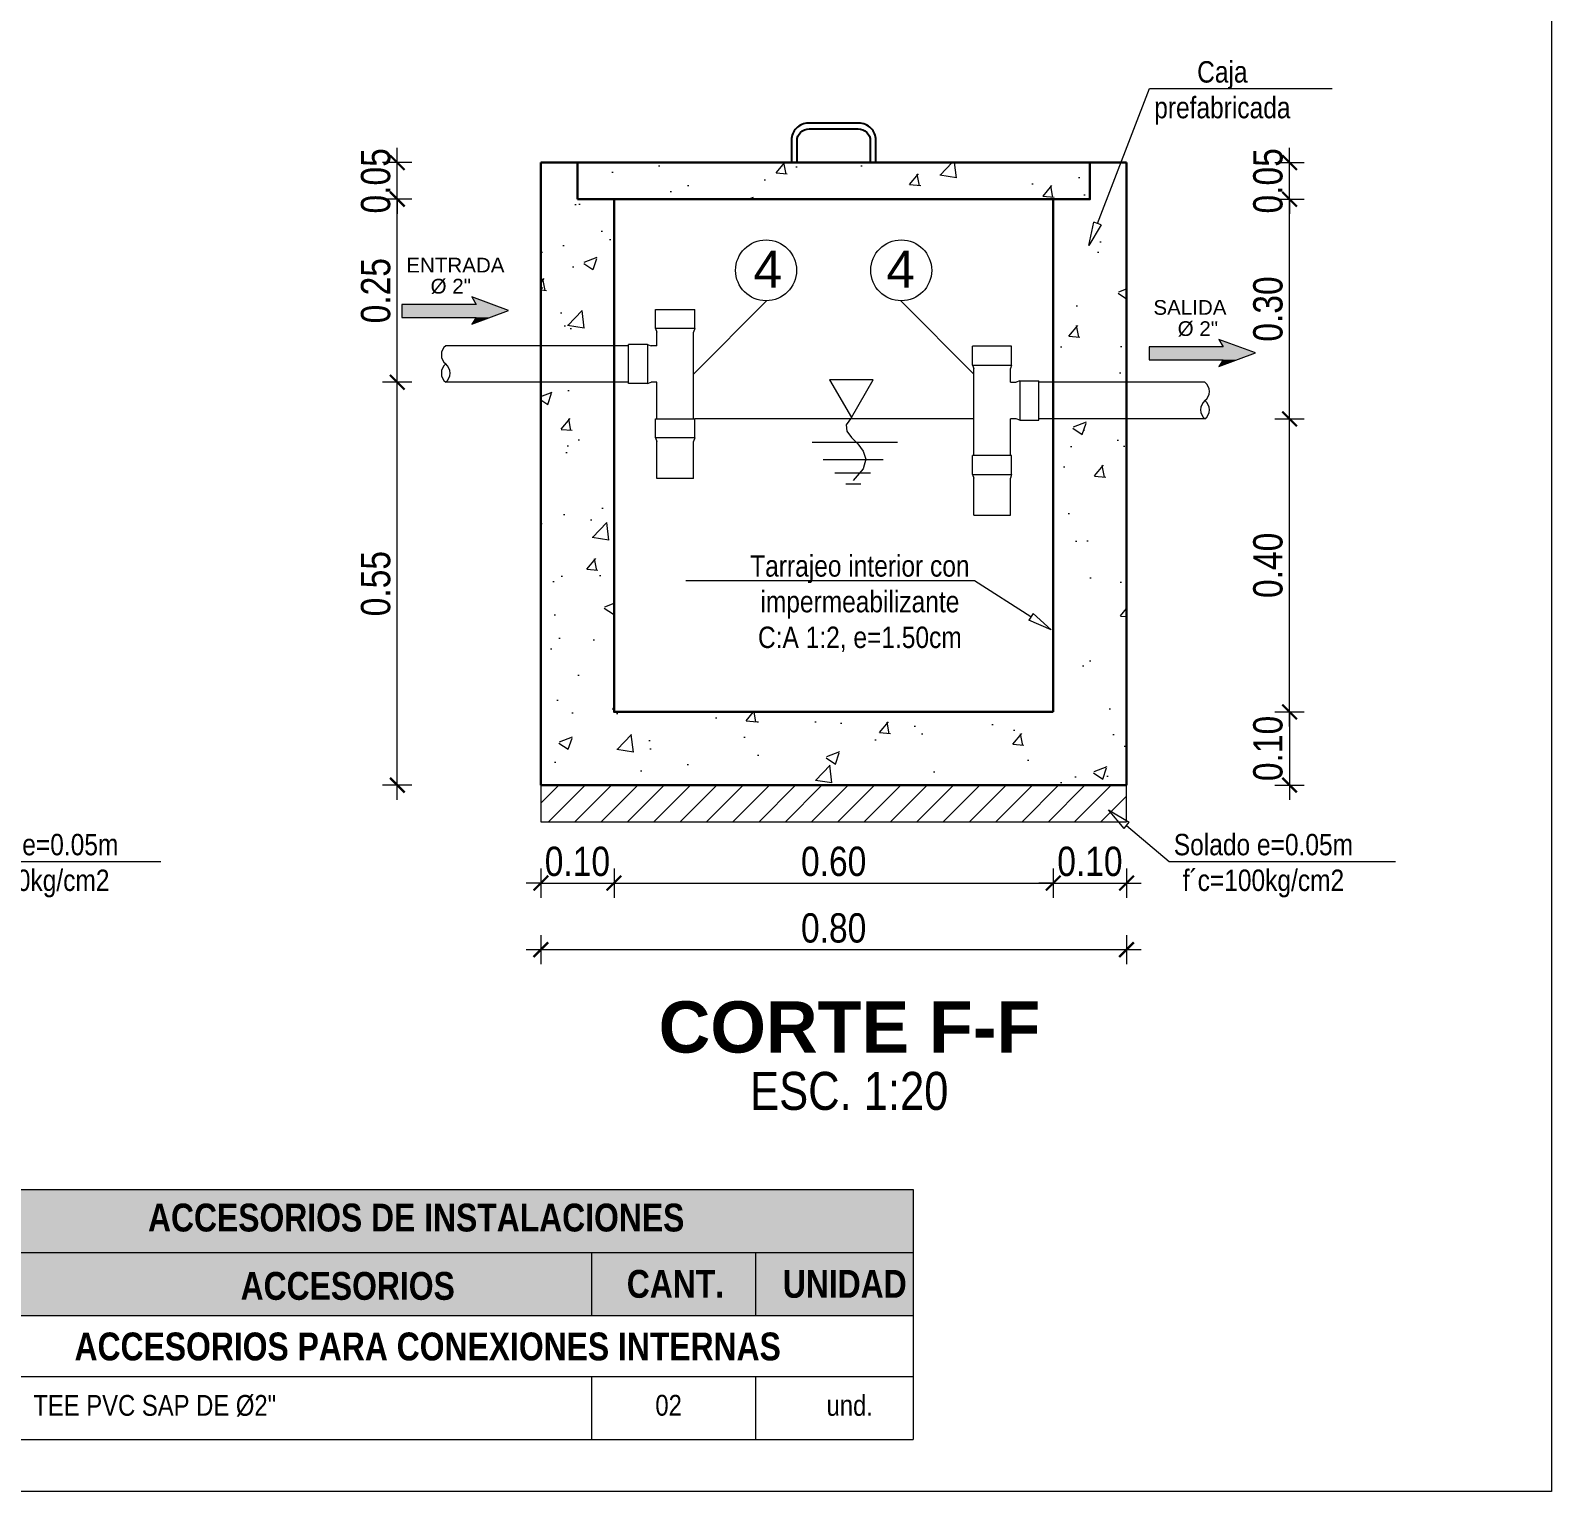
# Model space of a CAD drawing. Header units: metres. Extents: x 0 to 1843, y 1434 to 1492.
# Drawn here: x 1814.344 to 1816.422, y 1440.717 to 1442.712 of the extents above; entities that cross this region are included whole.
import ezdxf
from ezdxf import colors
from ezdxf.entities.mleader import LeaderData, LeaderLine
from ezdxf.enums import TextEntityAlignment as Align
from ezdxf.math import Vec2, Vec3

# ---------------------------------------------------------------- set-up
doc = ezdxf.new("R2010")
doc.units = ezdxf.units.M
doc.header["$LTSCALE"] = 0.005
for name, color, linetype, lineweight in [('-Acero techos', 252, 'Continuous', 13), ('-Acotado', 251, 'Continuous', 5), ('-Textos', 7, 'Continuous', 20), ('LINEAS', 5, 'Continuous', 18), ('PL-03', 4, 'Continuous', 15)]:
    doc.layers.add(name, color=color, linetype=linetype, lineweight=lineweight)
for name, color, linetype in [('A_50_CotasExter', 7, 'Continuous'), ('CONCRETO B', 7, 'Continuous'), ('FIERRO', 160, 'Continuous'), ('G-TEXTOS-TITULOS', 4, 'Continuous'), ('PDF_Sentido de flujo', 1, 'Continuous'), ('PDF_Text', 7, 'Continuous')]:
    doc.layers.add(name, color=color, linetype=linetype)
for name, color, linetype, true_color in [('PDF_Geometry', 9, 'Continuous', 0x808080), ('PDF_Muro secundario', 7, 'Continuous', 0x545454), ("PDF_Tub. de desague 4''", 7, 'Continuous', 0x002595)]:
    doc.layers.add(name, color=color, linetype=linetype, true_color=true_color)
doc.styles.add('-Arial Narrow', font='ARIALN.TTF')
doc.styles.add('25-TITULO', font='arialbd.ttf', dxfattribs={"height": 0.1})
doc.styles.add('PDF Arial-BoldMT', font='arial.ttf')
doc.dimstyles.new('Esc 1_20n', dxfattribs={"dimscale": 0.02, "dimtxt": 2, "dimasz": 1, "dimexe": 1, "dimexo": 1, "dimgap": 0.45, "dimtad": 1, "dimtoh": 1, "dimzin": 3, "dimdsep": 46, "dimtxsty": '-Arial Narrow', "dimblk": 'ARCHTICK', "dimcen": 1, "dimdle": 1, "dimclrd": 7, "dimclre": 7, "dimclrt": 7, "dimadec": 0, "dimazin": 0, "dimtfac": 1, "dimtix": 1, "dimtmove": 1, "dimatfit": 2, "dimldrblk": 'ARCHTICK', "dimfxl": 1, "dimfxlon": 1, "dimtolj": 2, "dimlwd": 5, "dimlwe": 5, "dimarcsym": 0})

# ---------------------------------------------------------------- blocks, each defined once
blk = doc.blocks.new('_ClosedBlank')
at = {"color": 0, "linetype": 'ByBlock', "lineweight": -2}
for p, q in [((-1, 0.167), (0, 0)), ((-1, 0.167), (-1, -0.167)), ((0, 0), (-1, -0.167))]:
    blk.add_line(p, q, dxfattribs=at)
blk = doc.blocks.new('_ArchTick')
at = {"color": 0, "linetype": 'ByBlock', "const_width": 0.15}
blk.add_lwpolyline([(-0.5, -0.5), (0.5, 0.5)], dxfattribs=at)
blk = doc.blocks.new('*D378')
at = {"layer": 'A_50_CotasExter', "color": 7, "lineweight": 5, "ltscale": 0.005, "transparency": 16777216}
for p, q in [((1815.0412, 1441.5681), (1815.0412, 1441.5281)), ((1815.1412, 1441.5681), (1815.1412, 1441.5281)), ((1815.0412, 1441.5481), (1815.0212, 1441.5481)), ((1815.0412, 1441.5481), (1815.1412, 1441.5481)), ((1815.1412, 1441.5481), (1815.1612, 1441.5481))]:
    blk.add_line(p, q, dxfattribs=at)
at = {"layer": 'Defpoints', "color": 0, "ltscale": 0.005, "transparency": 16777216}
for p in [(1815.0412, 1441.7819), (1815.1412, 1441.7819), (1815.1412, 1441.5481)]:
    blk.add_point(p, dxfattribs=at)
at = {"layer": 'A_50_CotasExter', "color": 7, "lineweight": 5, "ltscale": 0.005, "transparency": 16777216, "xscale": 0.02, "yscale": 0.02, "zscale": 0.02}
blk.add_blockref('_ArchTick', (1815.0412, 1441.5481), dxfattribs=at)
at = {"layer": 'A_50_CotasExter', "color": 7, "lineweight": 5, "ltscale": 0.005, "transparency": 16777216, "xscale": 0.02, "yscale": 0.02, "zscale": 0.02, "rotation": 180}
blk.add_blockref('_ArchTick', (1815.1412, 1441.5481), dxfattribs=at)
at = {"layer": 'A_50_CotasExter', "color": 7, "ltscale": 0.005, "transparency": 16777216, "insert": (1815.0912, 1441.5775), "char_height": 0.04, "attachment_point": 5, "style": '-Arial Narrow'}
blk.add_mtext('\\A2;0.10', dxfattribs=at)
blk = doc.blocks.new('*D354')
at = {"layer": 'A_50_CotasExter', "color": 7, "lineweight": 5, "ltscale": 0.005, "transparency": 16777216}
for p, q in [((1815.1412, 1441.5681), (1815.1412, 1441.5281)), ((1815.7412, 1441.5681), (1815.7412, 1441.5281)), ((1815.1212, 1441.5481), (1815.7612, 1441.5481))]:
    blk.add_line(p, q, dxfattribs=at)
at = {"layer": 'Defpoints', "color": 0, "ltscale": 0.005, "transparency": 16777216}
for p in [(1815.1412, 1441.7819), (1815.7412, 1441.7819), (1815.7412, 1441.5481)]:
    blk.add_point(p, dxfattribs=at)
at = {"layer": 'A_50_CotasExter', "color": 7, "lineweight": 5, "ltscale": 0.005, "transparency": 16777216, "xscale": 0.02, "yscale": 0.02, "zscale": 0.02, "rotation": 180}
blk.add_blockref('_ArchTick', (1815.1412, 1441.5481), dxfattribs=at)
at = {"layer": 'A_50_CotasExter', "color": 7, "lineweight": 5, "ltscale": 0.005, "transparency": 16777216, "xscale": 0.02, "yscale": 0.02, "zscale": 0.02}
blk.add_blockref('_ArchTick', (1815.7412, 1441.5481), dxfattribs=at)
at = {"layer": 'A_50_CotasExter', "color": 7, "ltscale": 0.005, "transparency": 16777216, "insert": (1815.4412, 1441.5775), "char_height": 0.04, "attachment_point": 5, "style": '-Arial Narrow'}
blk.add_mtext('\\A2;0.60', dxfattribs=at)
blk = doc.blocks.new('*D355')
at = {"layer": 'A_50_CotasExter', "color": 7, "lineweight": 5, "ltscale": 0.005, "transparency": 16777216}
for p, q in [((1815.7412, 1441.5681), (1815.7412, 1441.5281)), ((1815.8412, 1441.5681), (1815.8412, 1441.5281)), ((1815.7412, 1441.5481), (1815.7212, 1441.5481)), ((1815.7412, 1441.5481), (1815.8412, 1441.5481)), ((1815.8412, 1441.5481), (1815.8612, 1441.5481))]:
    blk.add_line(p, q, dxfattribs=at)
at = {"layer": 'Defpoints', "color": 0, "ltscale": 0.005, "transparency": 16777216}
for p in [(1815.7412, 1441.7819), (1815.8412, 1441.6819), (1815.8412, 1441.5481)]:
    blk.add_point(p, dxfattribs=at)
at = {"layer": 'A_50_CotasExter', "color": 7, "lineweight": 5, "ltscale": 0.005, "transparency": 16777216, "xscale": 0.02, "yscale": 0.02, "zscale": 0.02}
blk.add_blockref('_ArchTick', (1815.7412, 1441.5481), dxfattribs=at)
at = {"layer": 'A_50_CotasExter', "color": 7, "lineweight": 5, "ltscale": 0.005, "transparency": 16777216, "xscale": 0.02, "yscale": 0.02, "zscale": 0.02, "rotation": 180}
blk.add_blockref('_ArchTick', (1815.8412, 1441.5481), dxfattribs=at)
at = {"layer": 'A_50_CotasExter', "color": 7, "ltscale": 0.005, "transparency": 16777216, "insert": (1815.7912, 1441.5775), "char_height": 0.04, "attachment_point": 5, "style": '-Arial Narrow'}
blk.add_mtext('\\A2;0.10', dxfattribs=at)
blk = doc.blocks.new('*D356')
at = {"layer": 'A_50_CotasExter', "color": 7, "lineweight": 5, "ltscale": 0.005, "transparency": 16777216}
for p, q in [((1815.0412, 1441.4772), (1815.0412, 1441.4372)), ((1815.8412, 1441.4772), (1815.8412, 1441.4372)), ((1815.0212, 1441.4572), (1815.8612, 1441.4572))]:
    blk.add_line(p, q, dxfattribs=at)
at = {"layer": 'Defpoints', "color": 0, "ltscale": 0.005, "transparency": 16777216}
for p in [(1815.0412, 1441.6819), (1815.8412, 1441.6819), (1815.8412, 1441.4572)]:
    blk.add_point(p, dxfattribs=at)
at = {"layer": 'A_50_CotasExter', "color": 7, "lineweight": 5, "ltscale": 0.005, "transparency": 16777216, "xscale": 0.02, "yscale": 0.02, "zscale": 0.02, "rotation": 180}
blk.add_blockref('_ArchTick', (1815.0412, 1441.4572), dxfattribs=at)
at = {"layer": 'A_50_CotasExter', "color": 7, "lineweight": 5, "ltscale": 0.005, "transparency": 16777216, "xscale": 0.02, "yscale": 0.02, "zscale": 0.02}
blk.add_blockref('_ArchTick', (1815.8412, 1441.4572), dxfattribs=at)
at = {"layer": 'A_50_CotasExter', "color": 7, "ltscale": 0.005, "transparency": 16777216, "insert": (1815.4412, 1441.4866), "char_height": 0.04, "attachment_point": 5, "style": '-Arial Narrow'}
blk.add_mtext('\\A2;0.80', dxfattribs=at)
blk = doc.blocks.new('*D357')
at = {"layer": 'A_50_CotasExter', "color": 7, "lineweight": 5, "ltscale": 0.005, "transparency": 16777216}
for p, q in [((1814.8452, 1441.6619), (1814.8452, 1442.2519)), ((1814.8652, 1442.2319), (1814.8252, 1442.2319)), ((1814.8652, 1441.6819), (1814.8252, 1441.6819))]:
    blk.add_line(p, q, dxfattribs=at)
at = {"layer": 'Defpoints', "color": 0, "ltscale": 0.005, "transparency": 16777216}
for p in [(1814.8452, 1442.2319), (1815.0412, 1442.2319), (1815.0412, 1441.6819)]:
    blk.add_point(p, dxfattribs=at)
at = {"layer": 'A_50_CotasExter', "color": 7, "lineweight": 5, "ltscale": 0.005, "transparency": 16777216, "xscale": 0.02, "yscale": 0.02, "zscale": 0.02}
for p, rotation in [((1814.8452, 1442.2319), 90), ((1814.8452, 1441.6819), 270)]:
    blk.add_blockref('_ArchTick', p, dxfattribs=dict(at, rotation=rotation))
at = {"layer": 'A_50_CotasExter', "color": 7, "ltscale": 0.005, "transparency": 16777216, "insert": (1814.8158, 1441.9569), "char_height": 0.04, "attachment_point": 5, "rotation": 90, "style": '-Arial Narrow'}
blk.add_mtext('\\A2;0.55', dxfattribs=at)
blk = doc.blocks.new('*D358')
at = {"layer": 'A_50_CotasExter', "color": 7, "lineweight": 5, "ltscale": 0.005, "transparency": 16777216}
for p, q in [((1814.8452, 1442.2119), (1814.8452, 1442.5019)), ((1814.8652, 1442.4819), (1814.8252, 1442.4819)), ((1814.8652, 1442.2319), (1814.8252, 1442.2319))]:
    blk.add_line(p, q, dxfattribs=at)
at = {"layer": 'Defpoints', "color": 0, "ltscale": 0.005, "transparency": 16777216}
for p in [(1814.8452, 1442.4819), (1815.1412, 1442.4819), (1815.0412, 1442.2319)]:
    blk.add_point(p, dxfattribs=at)
at = {"layer": 'A_50_CotasExter', "color": 7, "lineweight": 5, "ltscale": 0.005, "transparency": 16777216, "xscale": 0.02, "yscale": 0.02, "zscale": 0.02}
for p, rotation in [((1814.8452, 1442.4819), 90), ((1814.8452, 1442.2319), 270)]:
    blk.add_blockref('_ArchTick', p, dxfattribs=dict(at, rotation=rotation))
at = {"layer": 'A_50_CotasExter', "color": 7, "ltscale": 0.005, "transparency": 16777216, "insert": (1814.8158, 1442.3569), "char_height": 0.04, "attachment_point": 5, "rotation": 90, "style": '-Arial Narrow'}
blk.add_mtext('\\A2;0.25', dxfattribs=at)
blk = doc.blocks.new('*D359')
at = {"layer": 'A_50_CotasExter', "color": 7, "lineweight": 5, "ltscale": 0.005, "transparency": 16777216}
for p, q in [((1814.8452, 1442.5319), (1814.8452, 1442.5519)), ((1814.8652, 1442.5319), (1814.8252, 1442.5319)), ((1814.8452, 1442.4819), (1814.8452, 1442.5319)), ((1814.8652, 1442.4819), (1814.8252, 1442.4819)), ((1814.8452, 1442.4819), (1814.8452, 1442.4619))]:
    blk.add_line(p, q, dxfattribs=at)
at = {"layer": 'Defpoints', "color": 0, "ltscale": 0.005, "transparency": 16777216}
for p in [(1814.8452, 1442.5319), (1815.0412, 1442.5319), (1815.1412, 1442.4819)]:
    blk.add_point(p, dxfattribs=at)
at = {"layer": 'A_50_CotasExter', "color": 7, "lineweight": 5, "ltscale": 0.005, "transparency": 16777216, "xscale": 0.02, "yscale": 0.02, "zscale": 0.02}
for p, rotation in [((1814.8452, 1442.5319), 270), ((1814.8452, 1442.4819), 90)]:
    blk.add_blockref('_ArchTick', p, dxfattribs=dict(at, rotation=rotation))
at = {"layer": 'A_50_CotasExter', "color": 7, "ltscale": 0.005, "transparency": 16777216, "insert": (1814.8158, 1442.5069), "char_height": 0.04, "attachment_point": 5, "rotation": 90, "style": '-Arial Narrow'}
blk.add_mtext('\\A2;0.05', dxfattribs=at)
blk = doc.blocks.new('*D361')
at = {"layer": 'A_50_CotasExter', "color": 7, "lineweight": 5, "ltscale": 0.005, "transparency": 16777216}
for p, q in [((1816.0639, 1441.7619), (1816.0639, 1442.2019)), ((1816.0439, 1442.1819), (1816.0839, 1442.1819)), ((1816.0439, 1441.7819), (1816.0839, 1441.7819))]:
    blk.add_line(p, q, dxfattribs=at)
at = {"layer": 'Defpoints', "color": 0, "ltscale": 0.005, "transparency": 16777216}
for p in [(1815.8412, 1442.1819), (1816.0639, 1442.1819), (1815.8412, 1441.7819)]:
    blk.add_point(p, dxfattribs=at)
at = {"layer": 'A_50_CotasExter', "color": 7, "lineweight": 5, "ltscale": 0.005, "transparency": 16777216, "xscale": 0.02, "yscale": 0.02, "zscale": 0.02}
for p, rotation in [((1816.0639, 1442.1819), 90), ((1816.0639, 1441.7819), 270)]:
    blk.add_blockref('_ArchTick', p, dxfattribs=dict(at, rotation=rotation))
at = {"layer": 'A_50_CotasExter', "color": 7, "ltscale": 0.005, "transparency": 16777216, "insert": (1816.0345, 1441.9819), "char_height": 0.04, "attachment_point": 5, "rotation": 90, "style": '-Arial Narrow'}
blk.add_mtext('\\A2;0.40', dxfattribs=at)
blk = doc.blocks.new('*D362')
at = {"layer": 'A_50_CotasExter', "color": 7, "lineweight": 5, "ltscale": 0.005, "transparency": 16777216}
for p, q in [((1816.0639, 1442.1619), (1816.0639, 1442.5019)), ((1816.0439, 1442.4819), (1816.0839, 1442.4819)), ((1816.0439, 1442.1819), (1816.0839, 1442.1819))]:
    blk.add_line(p, q, dxfattribs=at)
at = {"layer": 'Defpoints', "color": 0, "ltscale": 0.005, "transparency": 16777216}
for p in [(1815.7912, 1442.4819), (1816.0639, 1442.4819), (1815.8412, 1442.1819)]:
    blk.add_point(p, dxfattribs=at)
at = {"layer": 'A_50_CotasExter', "color": 7, "lineweight": 5, "ltscale": 0.005, "transparency": 16777216, "xscale": 0.02, "yscale": 0.02, "zscale": 0.02}
for p, rotation in [((1816.0639, 1442.4819), 90), ((1816.0639, 1442.1819), 270)]:
    blk.add_blockref('_ArchTick', p, dxfattribs=dict(at, rotation=rotation))
at = {"layer": 'A_50_CotasExter', "color": 7, "ltscale": 0.005, "transparency": 16777216, "insert": (1816.0345, 1442.3319), "char_height": 0.04, "attachment_point": 5, "rotation": 90, "style": '-Arial Narrow'}
blk.add_mtext('\\A2;0.30', dxfattribs=at)
blk = doc.blocks.new('*D363')
at = {"layer": 'A_50_CotasExter', "color": 7, "lineweight": 5, "ltscale": 0.005, "transparency": 16777216}
for p, q in [((1816.0639, 1442.5319), (1816.0639, 1442.5519)), ((1816.0439, 1442.5319), (1816.0839, 1442.5319)), ((1816.0639, 1442.4819), (1816.0639, 1442.5319)), ((1816.0439, 1442.4819), (1816.0839, 1442.4819)), ((1816.0639, 1442.4819), (1816.0639, 1442.4619))]:
    blk.add_line(p, q, dxfattribs=at)
at = {"layer": 'Defpoints', "color": 0, "ltscale": 0.005, "transparency": 16777216}
for p in [(1815.8412, 1442.5319), (1816.0639, 1442.5319), (1815.7912, 1442.4819)]:
    blk.add_point(p, dxfattribs=at)
at = {"layer": 'A_50_CotasExter', "color": 7, "lineweight": 5, "ltscale": 0.005, "transparency": 16777216, "xscale": 0.02, "yscale": 0.02, "zscale": 0.02}
for p, rotation in [((1816.0639, 1442.5319), 270), ((1816.0639, 1442.4819), 90)]:
    blk.add_blockref('_ArchTick', p, dxfattribs=dict(at, rotation=rotation))
at = {"layer": 'A_50_CotasExter', "color": 7, "ltscale": 0.005, "transparency": 16777216, "insert": (1816.0345, 1442.5069), "char_height": 0.04, "attachment_point": 5, "rotation": 90, "style": '-Arial Narrow'}
blk.add_mtext('\\A2;0.05', dxfattribs=at)
blk = doc.blocks.new('*D364')
at = {"layer": 'A_50_CotasExter', "color": 7, "lineweight": 5, "ltscale": 0.005, "transparency": 16777216}
for p, q in [((1816.0639, 1441.7819), (1816.0639, 1441.8019)), ((1816.0439, 1441.7819), (1816.0839, 1441.7819)), ((1816.0639, 1441.7819), (1816.0639, 1441.6819)), ((1816.0439, 1441.6819), (1816.0839, 1441.6819)), ((1816.0639, 1441.6819), (1816.0639, 1441.6619))]:
    blk.add_line(p, q, dxfattribs=at)
at = {"layer": 'Defpoints', "color": 0, "ltscale": 0.005, "transparency": 16777216}
for p in [(1815.8412, 1441.7819), (1815.8412, 1441.6819), (1816.0639, 1441.6819)]:
    blk.add_point(p, dxfattribs=at)
at = {"layer": 'A_50_CotasExter', "color": 7, "lineweight": 5, "ltscale": 0.005, "transparency": 16777216, "xscale": 0.02, "yscale": 0.02, "zscale": 0.02}
for p, rotation in [((1816.0639, 1441.7819), 270), ((1816.0639, 1441.6819), 90)]:
    blk.add_blockref('_ArchTick', p, dxfattribs=dict(at, rotation=rotation))
at = {"layer": 'A_50_CotasExter', "color": 7, "ltscale": 0.005, "transparency": 16777216, "insert": (1816.0345, 1441.7319), "char_height": 0.04, "attachment_point": 5, "rotation": 90, "style": '-Arial Narrow'}
blk.add_mtext('\\A2;0.10', dxfattribs=at)

msp = doc.modelspace()

# ---------------------------------------------------------------- hatches: boundary and pattern name
at = {"layer": '-Acero techos', "lineweight": 5, "ltscale": 0.005, "true_color": 0x939598}
h = msp.add_hatch(dxfattribs=at)
h.set_pattern_fill('AR-CONC', color=252, scale=0.001)
h.set_pattern_definition([(50, (1.30105, -1.81002), (0.182184669, -0.015939086), [0.01905, -0.20955]), (355, (1.30105, -1.81002), (-0.035243421, 0.191056845), [0.01524, -0.167640584]), (100.451445, (1.31623, -1.81135), (0.146941247, 0.175117752), [0.016190009, -0.178090245]), (46.1842, (1.30105, -1.75922), (0.27107904, -0.042042328), [0.028575, -0.314325]), (96.635558, (1.32364, -1.76272), (0.237404134, 0.247426125), [0.024285023, -0.267135608]), (351.184151, (1.30105, -1.75922), (0.237404134, 0.247426125), [0.022859967, -0.251459732]), (21, (1.32645, -1.77192), (0.151614391, -0.102265198), [0.01905, -0.20955]), (326, (1.32645, -1.77192), (0.061802028, 0.184187966), [0.01524, -0.16764]), (71.451445, (1.33908, -1.78044), (0.213416419, 0.081922769), [0.016190009, -0.178089938]), (37.5, (1.301046, -1.81002), (0.0030886033, 0.0845550389), [0, -0.165608, 0, -0.17018, 0, -0.168275]), (7.5, (1.30105, -1.81002), (0.0668196625, 0.1001805748), [0, -0.097028, 0, -0.161798, 0, -0.064135]), (327.5, (1.244404, -1.81002), (0.1355905952, -0.005728744), [0, -0.0635, 0, -0.19812, 0, -0.26289]), (317.5, (1.219, -1.81002), (0.1481291814, 0.025426491), [0, -0.08255, 0, -0.131572, 0, -0.18669])])
h.paths.add_polyline_path([(1815.84118, 1442.18185), (1815.74118, 1442.18185), (1815.74118, 1441.78185), (1815.14118, 1441.78185), (1815.14118, 1442.23185), (1815.04118, 1442.23185), (1815.04118, 1441.68185), (1815.84118, 1441.68185)])
h.paths.add_polyline_path([(1815.84118, 1442.53185), (1815.79118, 1442.53185), (1815.79118, 1442.48185), (1815.74118, 1442.48185), (1815.74118, 1442.23185), (1815.84118, 1442.23185)])
h.paths.add_polyline_path([(1815.14118, 1442.48185), (1815.09118, 1442.48185), (1815.09118, 1442.53185), (1815.04118, 1442.53185), (1815.04118, 1442.28185), (1815.14118, 1442.28185)])
h.paths.add_polyline_path([(1815.79118, 1442.48185), (1815.79118, 1442.53185), (1815.09118, 1442.53185), (1815.09118, 1442.48185)])
at = {"layer": '-Textos'}
h = msp.add_hatch(color=144, dxfattribs=at)
h.dxf.hatch_style = 1
h.paths.add_polyline_path([(1815.54994, 1440.95762), (1815.54994, 1441.12968), (1814.15398, 1441.12968), (1814.15398, 1440.95762)])
at = {"layer": 'LINEAS'}
h = msp.add_hatch(dxfattribs=at)
h.set_pattern_fill('ANSI31', color=252, scale=0.008)
h.set_pattern_definition([(45, (1361.030325, 1399.947704), (-0.0179605122, 0.0179605122), [])])
h.paths.add_polyline_path([(1815.84118, 1441.68185), (1815.04118, 1441.68185), (1815.04118, 1441.63185), (1815.84118, 1441.63185)])

# ---------------------------------------------------------------- linework, layer by layer
at = {"layer": '-Acero techos', "color": 18, "ltscale": 0.005, "true_color": 0x000000}
msp.add_lwpolyline([(1813.04639, 1444.44203), (1816.42175, 1444.44203), (1816.42175, 1440.71731), (1813.04639, 1440.71731)], close=True, dxfattribs=at)
at = {"layer": '-Textos'}
for p, q in [((1814.15398, 1441.12968), (1815.54994, 1441.12968)), ((1815.54994, 1441.12968), (1815.54994, 1440.8744)), ((1814.15398, 1441.04365), (1815.54994, 1441.04365)), ((1815.11054, 1441.04365), (1815.11054, 1440.95762)), ((1815.33451, 1441.04365), (1815.33451, 1440.95762)), ((1814.15398, 1440.95762), (1815.54994, 1440.95762)), ((1814.15398, 1440.8744), (1815.54994, 1440.8744)), ((1815.11054, 1440.8744), (1815.11054, 1440.78837)), ((1815.33451, 1440.8744), (1815.33451, 1440.78837)), ((1815.54994, 1440.8744), (1815.54994, 1440.78837)), ((1814.15398, 1440.78837), (1815.54994, 1440.78837))]:
    msp.add_line(p, q, dxfattribs=at)
at = {"layer": 'CONCRETO B', "color": 7}
for p, q in [((1815.09118, 1442.48185), (1815.09118, 1442.53185)), ((1815.79118, 1442.48185), (1815.79118, 1442.53185)), ((1815.14118, 1442.48185), (1815.09118, 1442.48185)), ((1815.74118, 1442.48185), (1815.79118, 1442.48185))]:
    msp.add_line(p, q, dxfattribs=at)
at = {"layer": 'FIERRO'}
msp.add_lwpolyline([(1815.47579, 1442.58561), (1815.40656, 1442.58561, 0.4142136), (1815.38349, 1442.56253), (1815.38349, 1442.53185), (1815.39118, 1442.53185), (1815.39118, 1442.56147, -0.4142136), (1815.40763, 1442.57792), (1815.47473, 1442.57792, -0.4142136), (1815.49118, 1442.56147), (1815.49118, 1442.53185), (1815.49887, 1442.53185), (1815.49887, 1442.56253, 0.4142136)], format="xyb", close=True, dxfattribs=at)
at = {"layer": 'LINEAS', "color": 252}
msp.add_lwpolyline([(1815.04118, 1441.68185), (1815.04118, 1441.63185), (1815.84118, 1441.63185), (1815.84118, 1441.68185)], dxfattribs=at)
at = {"layer": 'PDF_Geometry', "color": 7, "lineweight": 13}
for points in [[(1815.34952, 1442.34286), (1815.24985, 1442.24291)], [(1815.53284, 1442.34286), (1815.63251, 1442.24291)]]:
    msp.add_lwpolyline(points, dxfattribs=at)
for centre in [(1815.34888, 1442.38469), (1815.53348, 1442.38469)]:
    msp.add_circle(centre, 0.04158, dxfattribs=at)
at = {"layer": 'PDF_Muro secundario', "color": 18, "lineweight": 30, "true_color": 0x000000}
for p, q in [((1815.04118, 1441.68185), (1815.04118, 1442.53185)), ((1815.09118, 1442.53185), (1815.04118, 1442.53185)), ((1815.79118, 1442.53185), (1815.84118, 1442.53185)), ((1815.84118, 1441.68185), (1815.84118, 1442.53185)), ((1815.04118, 1441.68185), (1815.84118, 1441.68185))]:
    msp.add_line(p, q, dxfattribs=at)
msp.add_lwpolyline([(1815.09118, 1442.48185), (1815.79118, 1442.48185), (1815.79118, 1442.53185), (1815.09118, 1442.53185)], close=True, dxfattribs=at)
for points in [[(1815.14118, 1442.48185), (1815.14118, 1441.78185), (1815.74118, 1441.78185)], [(1815.74118, 1441.78185), (1815.74118, 1442.48185)]]:
    msp.add_lwpolyline(points, dxfattribs=at)
at = {"layer": 'PDF_Sentido de flujo', "lineweight": 5}
for points in [[(1814.95297, 1442.32051), (1814.94705, 1442.31121), (1814.99693, 1442.32981), (1814.94705, 1442.3484), (1814.95297, 1442.33826), (1814.85152, 1442.33826), (1814.85152, 1442.32051)], [(1815.97338, 1442.26259), (1815.96746, 1442.25329), (1816.01734, 1442.27189), (1815.96746, 1442.29049), (1815.97338, 1442.28035), (1815.87193, 1442.28035), (1815.87193, 1442.26259)]]:
    msp.add_lwpolyline(points, close=True, dxfattribs=at)
at = {"layer": 'PDF_Sentido de flujo', "transparency": 33554559}
for points in [[(1814.97326, 1442.33826), (1814.85152, 1442.33826), (1814.99693, 1442.32981)], [(1814.85152, 1442.33826), (1814.99693, 1442.32981), (1814.85152, 1442.32981)], [(1814.99693, 1442.32981), (1814.85152, 1442.32981), (1814.97157, 1442.32051)], [(1814.85152, 1442.32981), (1814.97157, 1442.32051), (1814.85152, 1442.32051)], [(1814.94705, 1442.3484), (1814.97326, 1442.33826), (1814.95297, 1442.33826)], [(1814.95297, 1442.32051), (1814.97157, 1442.32051), (1814.94705, 1442.31121)], [(1815.96746, 1442.29049), (1815.99367, 1442.28035), (1815.97338, 1442.28035)], [(1815.99367, 1442.28035), (1815.87193, 1442.28035), (1816.01734, 1442.27189)], [(1815.87193, 1442.28035), (1816.01734, 1442.27189), (1815.87193, 1442.27189)], [(1816.01734, 1442.27189), (1815.87193, 1442.27189), (1815.99198, 1442.26259)], [(1815.87193, 1442.27189), (1815.99198, 1442.26259), (1815.87193, 1442.26259)], [(1815.97338, 1442.26259), (1815.99198, 1442.26259), (1815.96746, 1442.25329)]]:
    msp.add_solid(points, dxfattribs=at)
at = {"layer": "PDF_Tub. de desague 4''", "lineweight": 9}
for p, q in [((1815.19804, 1442.30546), (1815.19804, 1442.33127)), ((1815.19804, 1442.33127), (1815.25166, 1442.33127)), ((1815.25166, 1442.30546), (1815.25166, 1442.33127)), ((1815.25166, 1442.30546), (1815.19804, 1442.30546)), ((1815.19804, 1442.30546), (1815.19985, 1442.30046)), ((1815.19985, 1442.28185), (1815.19985, 1442.30046)), ((1815.25166, 1442.30546), (1815.24985, 1442.30046)), ((1815.24985, 1442.18185), (1815.24985, 1442.30046)), ((1815.16103, 1442.28185), (1814.91136, 1442.28185)), ((1815.16103, 1442.23004), (1815.16103, 1442.28366)), ((1815.18685, 1442.28366), (1815.16103, 1442.28366)), ((1815.18685, 1442.28366), (1815.18685, 1442.23004)), ((1815.18685, 1442.28366), (1815.19185, 1442.28185)), ((1815.19985, 1442.28185), (1815.19185, 1442.28185)), ((1815.68432, 1442.28127), (1815.63069, 1442.28127)), ((1815.63069, 1442.25546), (1815.63069, 1442.28127)), ((1815.68432, 1442.25546), (1815.68432, 1442.28127)), ((1815.63069, 1442.25546), (1815.68432, 1442.25546)), ((1815.63069, 1442.25546), (1815.63251, 1442.25046)), ((1815.63251, 1442.13185), (1815.63251, 1442.25046)), ((1815.68432, 1442.25546), (1815.68251, 1442.25046)), ((1815.68251, 1442.23185), (1815.68251, 1442.25046)), ((1815.16103, 1442.23185), (1814.91136, 1442.23185)), ((1815.18685, 1442.23004), (1815.16103, 1442.23004)), ((1815.18685, 1442.23004), (1815.19185, 1442.23185)), ((1815.19985, 1442.23185), (1815.19185, 1442.23185)), ((1815.19985, 1442.18185), (1815.19985, 1442.23185)), ((1815.68251, 1442.23185), (1815.69051, 1442.23185)), ((1815.69551, 1442.23366), (1815.69051, 1442.23185)), ((1815.69551, 1442.23366), (1815.69551, 1442.18004)), ((1815.69551, 1442.23366), (1815.72133, 1442.23366)), ((1815.72133, 1442.18004), (1815.72133, 1442.23366)), ((1815.94837, 1442.23185), (1815.72133, 1442.23185)), ((1815.19804, 1442.15604), (1815.19804, 1442.18185)), ((1815.19804, 1442.18185), (1815.25166, 1442.18185)), ((1815.25166, 1442.15604), (1815.25166, 1442.18185)), ((1815.69051, 1442.18185), (1815.68251, 1442.18185)), ((1815.68251, 1442.13185), (1815.68251, 1442.18185)), ((1815.69551, 1442.18004), (1815.69051, 1442.18185)), ((1815.69551, 1442.18004), (1815.72133, 1442.18004)), ((1815.94837, 1442.18185), (1815.72133, 1442.18185)), ((1815.25166, 1442.15604), (1815.19804, 1442.15604)), ((1815.19804, 1442.15604), (1815.19985, 1442.15104)), ((1815.19985, 1442.10046), (1815.19985, 1442.15104)), ((1815.25166, 1442.15604), (1815.24985, 1442.15104)), ((1815.24985, 1442.10046), (1815.24985, 1442.15104)), ((1815.68432, 1442.13185), (1815.63069, 1442.13185)), ((1815.63069, 1442.10604), (1815.63069, 1442.13185)), ((1815.68432, 1442.10604), (1815.68432, 1442.13185)), ((1815.24985, 1442.10046), (1815.19985, 1442.10046)), ((1815.63069, 1442.10604), (1815.68432, 1442.10604)), ((1815.63069, 1442.10604), (1815.63251, 1442.10104)), ((1815.63251, 1442.05046), (1815.63251, 1442.10104)), ((1815.68432, 1442.10604), (1815.68251, 1442.10104)), ((1815.68251, 1442.05046), (1815.68251, 1442.10104)), ((1815.63251, 1442.05046), (1815.68251, 1442.05046))]:
    msp.add_line(p, q, dxfattribs=at)
for centre, start, end in [((1814.92133, 1442.26935), 128.57446, 231.42554), ((1814.92133, 1442.24435), 128.57446, 231.42554), ((1814.90139, 1442.24435), 308.57446, 51.42554), ((1815.9384, 1442.21935), 308.57446, 51.42554), ((1815.95834, 1442.19435), 128.57446, 231.42554), ((1815.9384, 1442.19435), 308.57446, 51.42554)]:
    msp.add_arc(centre, 0.01599, start, end, dxfattribs=at)
at = {"layer": 'PL-03', "color": 150}
msp.add_line((1815.63251, 1442.18185), (1815.25166, 1442.18185), dxfattribs=at)
msp.add_lwpolyline([(1815.46535, 1442.18372), (1815.49497, 1442.23502), (1815.43573, 1442.23502)], close=True, dxfattribs=at)
for points in [[(1815.46535, 1442.18372), (1815.45815, 1442.17391), (1815.45924, 1442.16505), (1815.46555, 1442.15652), (1815.47402, 1442.14771), (1815.48157, 1442.13803), (1815.48513, 1442.12687), (1815.48164, 1442.11361), (1815.46803, 1442.09765)], [(1815.41169, 1442.14992), (1815.52822, 1442.14992)], [(1815.42681, 1442.1266), (1815.50877, 1442.1266)], [(1815.44277, 1442.10815), (1815.49173, 1442.10815)], [(1815.45804, 1442.0934), (1815.47836, 1442.0934)]]:
    msp.add_lwpolyline(points, dxfattribs=at)

# ---------------------------------------------------------------- texts
at = {"layer": '-Textos', "style": '-Arial Narrow'}
msp.add_text('ESC. 1:20', height=0.051855, dxfattribs=at).set_placement((1815.46254, 1441.26437), align=Align.MIDDLE_CENTER)
for s, insert, char_height, width, attachment_point in [('\\pxqc;{\\fArial Narrow|b1|i0|c0|p34;ACCESORIOS DE INSTALACIONES}', (1814.87098, 1441.09116), 0.0379965, 0.7931695, 5), ('\\pxqc;{\\fArial Narrow|b1|i0|c0|p34;CANT.}', (1815.22511, 1441.00063), 0.0379965, 0.2882856, 5), ('\\pxqc;{\\fArial Narrow|b1|i0|c0|p34;UNIDAD}', (1815.45635, 1441.00063), 0.0379965, 0.2882856, 5), ('\\pxqc;{\\fArial Narrow|b1|i0|c0|p34;ACCESORIOS}', (1814.77747, 1440.99784), 0.0379965, 0.2882856, 5), ('\\pxqc;{\\fArial Narrow|b1|i0|c0|p34;ACCESORIOS PARA CONEXIONES INTERNAS}', (1814.88671, 1440.91516), 0.0379965, 1.1024001, 5), ('TEE PVC SAP DE {\\A1;Ø2"}', (1814.34805, 1440.84918), 0.0284086, 0.5964527, 1), ('02', (1815.19766, 1440.84934), 0.028409, 0.036041, 1), ('und.', (1815.43149, 1440.84918), 0.028409, 0.036041, 1)]:
    msp.add_mtext(s, dxfattribs=dict(at, insert=insert, char_height=char_height, width=width, attachment_point=attachment_point))
at = {"layer": 'G-TEXTOS-TITULOS', "color": 219, "true_color": 0x642165, "style": '25-TITULO'}
msp.add_text('CORTE F-F', height=0.07, dxfattribs=at).set_placement((1815.46278, 1441.35166), align=Align.MIDDLE_CENTER)
at = {"layer": 'PDF_Text', "lineweight": 13, "style": 'PDF Arial-BoldMT'}
for p in [(1815.33173, 1442.36116), (1815.51317, 1442.36116)]:
    msp.add_text('4', height=0.05034, dxfattribs=at).set_placement(p)
at = {"layer": 'PDF_Text', "char_height": 0.020096, "attachment_point": 4, "style": 'PDF Arial-BoldMT'}
for s, insert in [('ENTRADA', (1814.85749, 1442.39184)), ('Ø 2"', (1814.89065, 1442.36269)), ('SALIDA', (1815.8779, 1442.33392)), ('Ø 2"', (1815.91106, 1442.30478))]:
    msp.add_mtext(s, dxfattribs=dict(at, insert=insert))

# ---------------------------------------------------------------- dimensions: what is measured, and where the dimension line sits
at = {"layer": 'A_50_CotasExter', "color": 18, "ltscale": 0.005, "true_color": 0x000000}
for base, p1, p2, angle, picture, middle in [((1814.84519, 1442.53185), (1815.14118, 1442.48185), (1815.04118, 1442.53185), 270, '*D359', (1814.81576, 1442.50685)), ((1816.06392, 1442.53185), (1815.79118, 1442.48185), (1815.84118, 1442.53185), 270, '*D363', (1816.0345, 1442.50685)), ((1814.84519, 1442.48185), (1815.04118, 1442.23185), (1815.14118, 1442.48185), 270, '*D358', (1814.81576, 1442.35685)), ((1816.06392, 1442.48185), (1815.84118, 1442.18185), (1815.79118, 1442.48185), 270, '*D362', (1816.0345, 1442.33185)), ((1814.84519, 1442.23185), (1815.04118, 1441.68185), (1815.04118, 1442.23185), 270, '*D357', (1814.81576, 1441.95685)), ((1816.06392, 1442.18185), (1815.84118, 1441.78185), (1815.84118, 1442.18185), 270, '*D361', (1816.0345, 1441.98185)), ((1815.74118, 1441.54808), (1815.14118, 1441.78185), (1815.74118, 1441.78185), 180, '*D354', (1815.44118, 1441.5775)), ((1815.84118, 1441.54808), (1815.74118, 1441.78185), (1815.84118, 1441.68185), 180, '*D355', (1815.79118, 1441.5775))]:
    dim = msp.add_linear_dim(base=base, p1=p1, p2=p2, angle=angle, dimstyle='Esc 1_20n', dxfattribs=at)
    dim.commit()
    dim.dimension.update_dxf_attribs({"geometry": picture, "text_midpoint": middle})
for p1, p2, distance, picture, middle in [((1815.84118, 1441.78185), (1815.84118, 1441.68185), 0.22274, '*D364', (1816.0345, 1441.73185)), ((1815.04118, 1441.78185), (1815.14118, 1441.78185), -0.23377, '*D378', (1815.09118, 1441.5775)), ((1815.04118, 1441.68185), (1815.84118, 1441.68185), -0.2247, '*D356', (1815.44118, 1441.48658))]:
    dim = msp.add_aligned_dim(p1=p1, p2=p2, distance=distance, dimstyle='Esc 1_20n', dxfattribs=at)
    dim.commit()
    dim.dimension.update_dxf_attribs({"geometry": picture, "text_midpoint": middle})

# ---------------------------------------------------------------- leaders
at = {"layer": '-Acotado'}
ml = msp.add_multileader_mtext('Standard', dxfattribs=at)
ml.set_content('Caja\\Pprefabricada', color=7, style='-Arial Narrow')
ml.set_leader_properties(color=7, linetype='Continuous', lineweight=0)
ml.set_arrow_properties(name='CLOSEDBLANK')
ml.build(insert=Vec2(0, 0))
ml.multileader.update_dxf_attribs({"has_dogleg": 0, "text_left_attachment_type": 6, "text_right_attachment_type": 6, "dogleg_length": 0, "arrow_head_size": 0.03248, "scale": 0.025})
ctx = ml.context
ctx.base_point, ctx.scale, ctx.char_height, ctx.arrow_head_size, ctx.landing_gap_size, ctx.plane_origin = Vec3(1815.87271, 1442.63295), 0.025, 0.0292329, 0.03248, 0.00812, Vec3(1815.89745, 1443.23103)
ctx.left_attachment, ctx.right_attachment, ctx.text_align_type = 6, 6, 1
notes = []
notes.append((ctx, [(0, (1, 1, 0), (1815.87271, 1442.63295), (1, 0), 0, [(0, [(1815.78989, 1442.4184)], 0, [])])]))
ctx.mtext.insert, ctx.mtext.alignment, ctx.mtext.flow_direction = Vec3(1815.97209, 1442.6703), 2, 5
ml = msp.add_multileader_mtext('Standard', dxfattribs=at)
ml.set_content('Tarrajeo interior con\\Pimpermeabilizante\\PC:A 1:2, e=1.50cm', color=7, style='-Arial Narrow')
ml.set_leader_properties(color=7, linetype='Continuous', lineweight=0)
ml.set_arrow_properties(name='CLOSEDBLANK')
ml.build(insert=Vec2(0, 0))
ml.multileader.update_dxf_attribs({"has_dogleg": 0, "text_left_attachment_type": 6, "text_right_attachment_type": 6, "dogleg_length": 0, "arrow_head_size": 0.03248, "scale": 0.025})
ctx = ml.context
ctx.base_point, ctx.scale, ctx.char_height, ctx.arrow_head_size, ctx.landing_gap_size, ctx.plane_origin = Vec3(1815.32064, 1441.96066), 0.025, 0.0292329, 0.03248, 0.00812, Vec3(1815.52826, 1441.85373)
ctx.left_attachment, ctx.right_attachment, ctx.text_align_type = 6, 6, 1
notes.append((ctx, [(1, (1, 1, 0), (1815.63335, 1441.96066), (-1, 0), 0, [(0, [(1815.73808, 1441.89409)], 0, [])])]))
ctx.mtext.insert, ctx.mtext.alignment, ctx.mtext.flow_direction = Vec3(1815.477, 1441.99574), 2, 5
ml = msp.add_multileader_mtext('Standard', dxfattribs=at)
ml.set_content('Solado e=0.05m\\Pf´c=100kg/cm2', color=7, style='-Arial Narrow')
ml.set_leader_properties(color=7, linetype='Continuous', lineweight=0)
ml.set_arrow_properties(name='CLOSEDBLANK')
ml.build(insert=Vec2(0, 0))
ml.multileader.update_dxf_attribs({"has_dogleg": 0, "text_left_attachment_type": 6, "text_right_attachment_type": 6, "dogleg_length": 0, "arrow_head_size": 0.03248, "scale": 0.025})
ctx = ml.context
ctx.base_point, ctx.scale, ctx.char_height, ctx.arrow_head_size, ctx.landing_gap_size, ctx.plane_origin = Vec3(1814.2131, 1441.57746), 0.025, 0.0292329, 0.03248, 0.00812, Vec3(1814.23783, 1442.17554)
ctx.left_attachment, ctx.right_attachment, ctx.text_align_type = 6, 6, 1
notes.append((ctx, [(0, (1, 1, 0), (1814.2131, 1441.57746), (1, 0), 0, [(0, [(1814.13028, 1441.648)], 0, [])])]))
ctx.mtext.insert, ctx.mtext.alignment, ctx.mtext.flow_direction = Vec3(1814.34181, 1441.61529), 2, 5
ml = msp.add_multileader_mtext('Standard', dxfattribs=at)
ml.set_content('Solado e=0.05m\\Pf´c=100kg/cm2', color=7, style='-Arial Narrow')
ml.set_leader_properties(color=7, linetype='Continuous', lineweight=0)
ml.set_arrow_properties(name='CLOSEDBLANK')
ml.build(insert=Vec2(0, 0))
ml.multileader.update_dxf_attribs({"has_dogleg": 0, "text_left_attachment_type": 6, "text_right_attachment_type": 6, "dogleg_length": 0, "arrow_head_size": 0.03248, "scale": 0.025})
ctx = ml.context
ctx.base_point, ctx.scale, ctx.char_height, ctx.arrow_head_size, ctx.landing_gap_size, ctx.plane_origin = Vec3(1815.89947, 1441.57746), 0.025, 0.0292329, 0.03248, 0.00812, Vec3(1815.9242, 1442.17554)
ctx.left_attachment, ctx.right_attachment, ctx.text_align_type = 6, 6, 1
notes.append((ctx, [(0, (1, 1, 0), (1815.89947, 1441.57746), (1, 0), 0, [(0, [(1815.81665, 1441.648)], 0, [])])]))
ctx.mtext.insert, ctx.mtext.alignment, ctx.mtext.flow_direction = Vec3(1816.02818, 1441.61529), 2, 5
for ctx, leaders in notes:
    for number, flags, end, landing, length, lines in leaders:
        leader = LeaderData()
        leader.index, (leader.has_last_leader_line, leader.has_dogleg_vector, leader.attachment_direction) = number, flags
        leader.last_leader_point, leader.dogleg_vector, leader.dogleg_length = Vec3(end), Vec3(landing), length
        for number, points, colour, breaks in lines:
            line = LeaderLine()
            line.index, line.vertices, line.color, line.breaks = number, Vec3.list(points), colors.encode_raw_color(colour), breaks
            leader.lines.append(line)
        ctx.leaders.append(leader)

doc.saveas('drawing.dxf')
